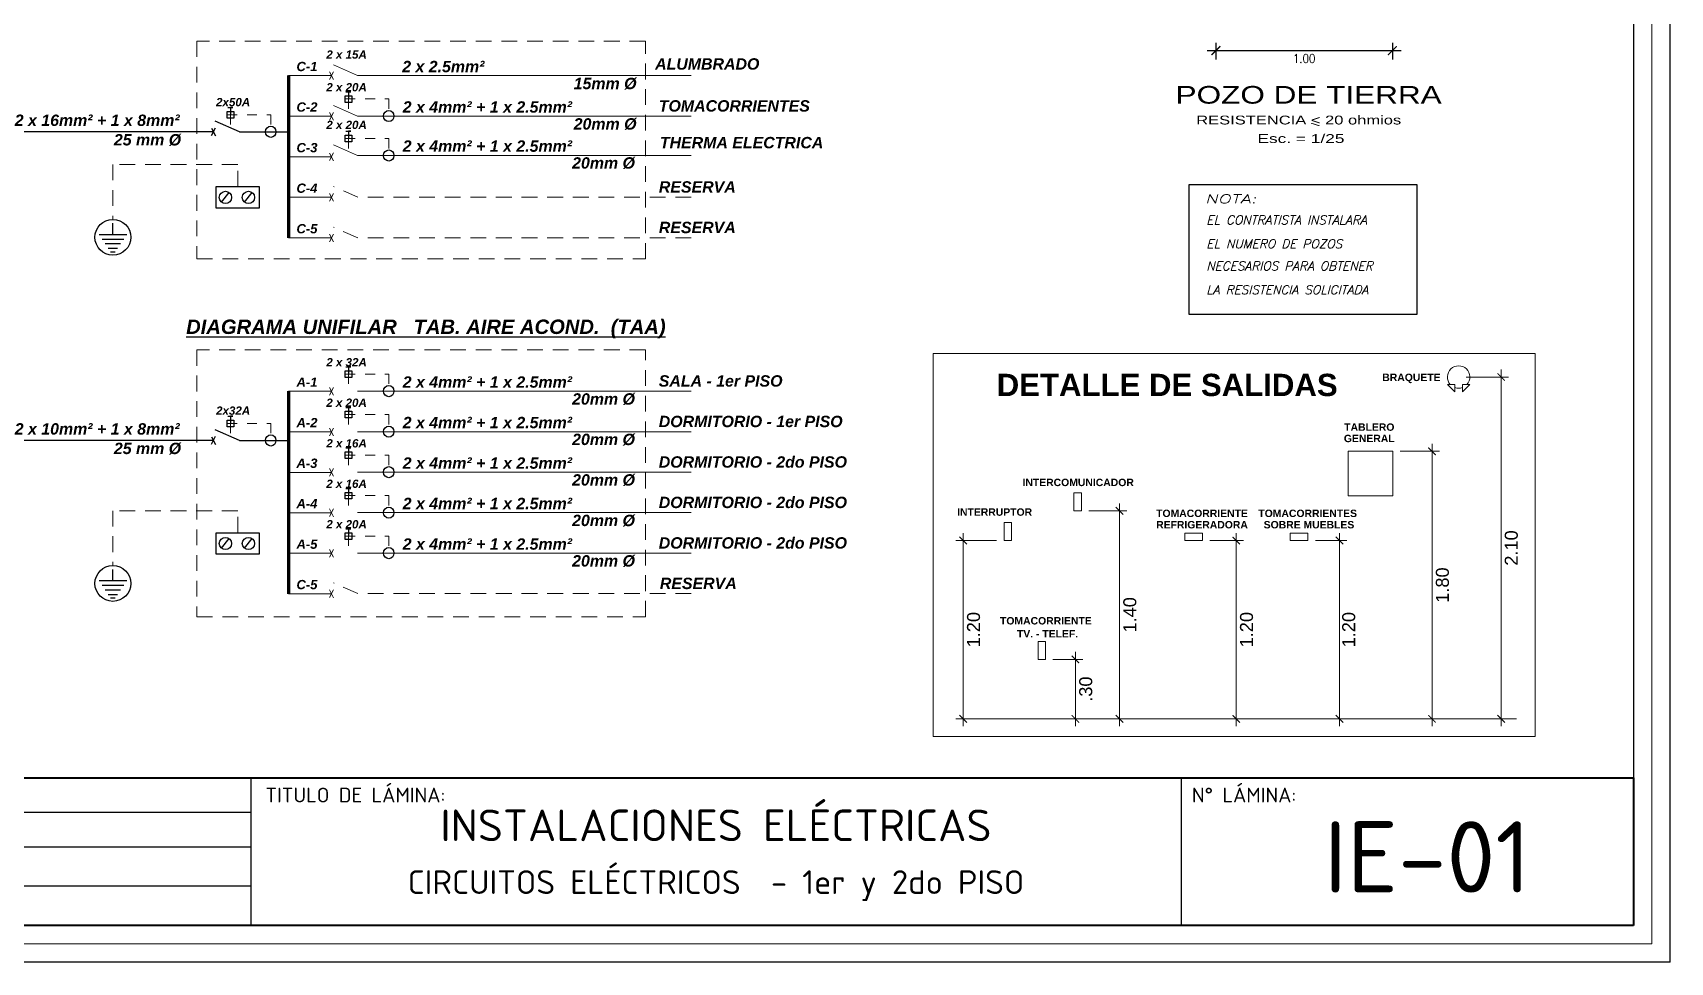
# Model space of a CAD drawing. Header units: millimetres. Extents: x 821 to 906, y 83 to 185.
# Drawn here: x 841.37 to 857.89, y 83.2 to 92.58 of the extents above; entities that cross this region are included whole.
import ezdxf
from ezdxf.enums import TextEntityAlignment as Align

# ---------------------------------------------------------------- set-up
doc = ezdxf.new("R2010")
doc.units = ezdxf.units.MM
doc.linetypes.add('ACAD_ISO03W100', pattern=[30, 12, -18])
doc.linetypes.add('DASHED2', pattern=[9.525, 6.35, -3.175])
for name, color, linetype in [('Alumbrado', 3, 'Continuous'), ('ND', 2, 'Continuous'), ('S-ESQUEMA', 3, 'Continuous'), ('Texto', 5, 'Continuous')]:
    doc.layers.add(name, color=color, linetype=linetype)
for name, color, linetype, lineweight in [('COTAS', 22, 'Continuous', 20), ('COTASS', 7, 'Continuous', 5), ('Equipoelect', 240, 'Continuous', 13), ('P4', 144, 'Continuous', 40), ('P6', 255, 'Continuous', 20), ('PISOS', 251, 'Continuous', 5)]:
    doc.layers.add(name, color=color, linetype=linetype, lineweight=lineweight)
doc.styles.add('AMBIENTES', font='GOTHIC.TTF')
doc.styles.add('david', font='arialbi.ttf', dxfattribs={"height": 0.05})
doc.styles.add('Interiores', font='arial.ttf', dxfattribs={"height": 0.0875})
doc.styles.add('Jocope', font='arialbd.ttf', dxfattribs={"height": 0.12})
doc.styles.add('ROMAND', font='romand.shx', dxfattribs={"width": 1.2})
doc.styles.add('ROMANS', font='romans.shx', dxfattribs={"height": 0.09})
doc.styles.add('SARA', font='romans.shx', dxfattribs={"width": 0.85, "height": 0.1})
doc.dimstyles.new('ACOT1_50_25', dxfattribs={"dimtxt": 0.095, "dimasz": 0.1, "dimexe": 0.1, "dimexo": 0.1, "dimgap": 0.04, "dimtad": 2, "dimtih": 1, "dimtoh": 1, "dimlfac": 0.5, "dimzin": 4, "dimdsep": 46, "dimtxsty": 'Standard', "dimblk1": 'ARCHTICK', "dimblk2": 'ARCHTICK', "dimsah": 1, "dimcen": 0.1, "dimdle": 0.1, "dimclrd": 7, "dimclre": 7, "dimclrt": 3, "dimadec": 0, "dimazin": 0, "dimtfac": 1, "dimtix": 1, "dimtmove": 2, "dimatfit": 3, "dimldrblk": 'ARCHTICK', "dimfxl": 1, "dimtolj": 1, "dimtzin": 4, "dimarcsym": 0})

# ---------------------------------------------------------------- blocks, each defined once
blk = doc.blocks.new('_ARCHTICK')
at = {"color": 0, "linetype": 'ByBlock', "const_width": 0.15}
blk.add_lwpolyline([(-0.5, -0.5), (0.5, 0.5)], dxfattribs=at)
blk = doc.blocks.new('*D53')
at = {"layer": 'Defpoints', "color": 0, "transparency": 16777216}
for p in [(1377.258, 129.872), (1379.258, 129.872), (1379.258, 129.685)]:
    blk.add_point(p, dxfattribs=at)
at = {"layer": 'S-ESQUEMA', "color": 7, "lineweight": -2, "transparency": 16777216}
for p, q in [((1377.258, 129.772), (1377.258, 129.585)), ((1379.258, 129.772), (1379.258, 129.585)), ((1377.158, 129.685), (1379.358, 129.685))]:
    blk.add_line(p, q, dxfattribs=at)
at = {"layer": 'S-ESQUEMA', "color": 7, "lineweight": -2, "transparency": 16777216, "xscale": 0.1, "yscale": 0.1, "zscale": 0.1, "rotation": 180}
blk.add_blockref('_ARCHTICK', (1377.258, 129.685), dxfattribs=at)
at = {"layer": 'S-ESQUEMA', "color": 7, "lineweight": -2, "transparency": 16777216, "xscale": 0.1, "yscale": 0.1, "zscale": 0.1}
blk.add_blockref('_ARCHTICK', (1379.258, 129.685), dxfattribs=at)
at = {"layer": 'S-ESQUEMA', "color": 3, "transparency": 16777216, "insert": (1378.258, 129.595), "char_height": 0.1, "attachment_point": 5, "style": 'SARA'}
blk.add_mtext('\\A1;1.00', dxfattribs=at)
blk = doc.blocks.new('A$C79DD2C57')
at = {"ltscale": 0.035}
for p, q in [((0, 4.52), (7.101, 4.52)), ((0, 0), (0, 4.52)), ((7.101, 0), (7.101, 4.52)), ((0, 0), (7.101, 0))]:
    blk.add_line(p, q, dxfattribs=at)
at = {"layer": 'COTAS'}
for p, q in [((6.7, 4.33), (6.7, 0.12)), ((5.884, 3.453), (5.884, 0.12)), ((2.197, 2.752), (2.197, 0.12)), ((0.352, 2.401), (0.352, 0.12)), ((3.574, 2.401), (3.574, 0.12)), ((4.793, 2.401), (4.793, 0.12)), ((1.676, 0.998), (1.676, 0.12))]:
    blk.add_line(p, q, dxfattribs=at)
at = {"layer": 'COTAS', "color": 6}
for p, q in [((6.286, 4.243), (6.788, 4.243)), ((5.51, 3.366), (5.971, 3.366)), ((1.835, 2.664), (2.285, 2.664)), ((0.746, 2.313), (0.264, 2.313)), ((3.264, 2.313), (3.661, 2.313)), ((4.508, 2.313), (4.88, 2.313)), ((1.411, 0.91), (1.764, 0.91)), ((0.834, 0.208), (0.264, 0.208)), ((1.411, 0.208), (1.764, 0.208)), ((1.835, 0.208), (2.285, 0.208)), ((1.934, 0.208), (2.31, 0.208)), ((3.264, 0.208), (3.661, 0.208)), ((4.508, 0.208), (4.88, 0.208)), ((5.774, 0.208), (6.236, 0.208)), ((6.853, 0.208), (6.658, 0.208))]:
    blk.add_line(p, q, dxfattribs=at)
at = {"layer": 'Equipoelect'}
for p, q in [((6.067, 4.155), (6.155, 4.067)), ((6.155, 4.155), (6.067, 4.155)), ((6.155, 4.067), (6.155, 4.155)), ((6.33, 4.155), (6.242, 4.067)), ((6.242, 4.155), (6.33, 4.155)), ((6.242, 4.067), (6.242, 4.155)), ((5.422, 3.366), (4.896, 3.366)), ((4.896, 3.366), (4.896, 2.839)), ((5.422, 2.839), (5.422, 3.366)), ((1.747, 2.875), (1.659, 2.875)), ((1.659, 2.875), (1.659, 2.664)), ((1.747, 2.664), (1.747, 2.875)), ((4.896, 2.839), (5.422, 2.839)), ((0.921, 2.524), (0.834, 2.524)), ((0.834, 2.524), (0.834, 2.313)), ((0.921, 2.313), (0.921, 2.524)), ((1.659, 2.664), (1.747, 2.664)), ((2.966, 2.401), (2.966, 2.313)), ((3.176, 2.401), (2.966, 2.401)), ((3.176, 2.313), (3.176, 2.401)), ((4.209, 2.401), (4.209, 2.313)), ((4.42, 2.401), (4.209, 2.401)), ((4.42, 2.313), (4.42, 2.401)), ((0.834, 2.313), (0.921, 2.313)), ((2.966, 2.313), (3.176, 2.313)), ((4.209, 2.313), (4.42, 2.313)), ((1.323, 1.12), (1.235, 1.12)), ((1.235, 1.12), (1.235, 0.91)), ((1.323, 0.91), (1.323, 1.12)), ((1.235, 0.91), (1.323, 0.91))]:
    blk.add_line(p, q, dxfattribs=at)
for start, end in [(318.1897, 221.8103), (250.5288, 289.4712)]:
    blk.add_arc((6.198, 4.243), 0.132, start, end, dxfattribs=at)
at = {"layer": 'PISOS', "ltscale": 0.035}
blk.add_line((0.404, 0.208), (6.882, 0.208), dxfattribs=at)
at = {"layer": 'COTAS'}
for p, xscale, yscale, zscale, rotation in [((6.7, 4.243), 0.0877082669999203, 0.0877082669999203, 0.0877082669999203, 90), ((5.884, 3.366), 0.0877082669999203, 0.0877082669999203, 0.0877082669999203, 90), ((2.197, 2.664), 0.0877082669999203, 0.0877082669999203, 0.0877082669999203, 90), ((0.352, 2.313), 0.0877082669999203, 0.0877082669999203, 0.0877082669999203, 90), ((3.574, 2.313), 0.0877082669999203, 0.0877082669999203, 0.0877082669999203, 90), ((4.793, 2.313), 0.0877082669999203, 0.0877082669999203, 0.0877082669999203, 90), ((1.676, 0.91), 0.0877082669999203, 0.0877082669999203, 0.0877082669999203, 90), ((0.352, 0.208), 0.08770826699992029, 0.08770826699992029, 0.08770826699992029, 270), ((1.676, 0.208), 0.08770826699992029, 0.08770826699992029, 0.08770826699992029, 270), ((2.197, 0.208), 0.08770826699992029, 0.08770826699992029, 0.08770826699992029, 270), ((3.574, 0.208), 0.08770826699992029, 0.08770826699992029, 0.08770826699992029, 270), ((4.793, 0.208), 0.08770826699992029, 0.08770826699992029, 0.08770826699992029, 270), ((5.884, 0.208), 0.08770826699992029, 0.08770826699992029, 0.08770826699992029, 270), ((6.7, 0.208), 0.08770826699992029, 0.08770826699992029, 0.08770826699992029, 270)]:
    blk.add_blockref('_ARCHTICK', p, dxfattribs=dict(at, xscale=xscale, yscale=yscale, zscale=zscale, rotation=rotation))
at = {"layer": 'COTAS', "color": 7, "char_height": 0.1535, "attachment_point": 5, "rotation": 90, "style": 'Interiores'}
for s, insert in [('\\A1;2.10', (6.82, 2.225)), ('\\A1;1.80', (6.007, 1.787)), ('\\A1;1.40', (2.319, 1.436)), ('\\A1;1.20', (0.475, 1.261)), ('\\A1;1.20', (3.696, 1.261)), ('\\A1;1.20', (4.902, 1.261)), ('\\A1;.30', (1.799, 0.559))]:
    blk.add_mtext(s, dxfattribs=dict(at, insert=insert))
at = {"layer": 'Texto', "style": 'Jocope'}
blk.add_text('DETALLE DE SALIDAS', height=0.26312, dxfattribs=at).set_placement((0.748, 4.018))
at = {"layer": 'Texto', "ltscale": 0.05, "style": 'Jocope'}
for s, height, p in [('BRAQUETE', 0.0877, (5.297, 4.195)), ('TABLERO', 0.0877, (4.848, 3.608)), ('GENERAL', 0.0877, (4.844, 3.474)), ('INTERCOMUNICADOR', 0.08771, (1.052, 2.955)), ('INTERRUPTOR', 0.08771, (0.281, 2.605)), ('TOMACORRIENTE', 0.08771, (2.629, 2.59)), ('REFRIGERADORA', 0.08771, (2.629, 2.456)), ('TOMACORRIENTES', 0.08771, (3.835, 2.59)), ('SOBRE MUEBLES', 0.08771, (3.898, 2.456)), ('TOMACORRIENTE', 0.08771, (0.787, 1.322)), ('TV. - TELEF.', 0.08771, (0.987, 1.169))]:
    blk.add_text(s, height=height, dxfattribs=at).set_placement(p)
blk = doc.blocks.new('d dvdfvdf')
at = {"linetype": 'ACAD_ISO03W100', "lineweight": 20, "ltscale": 0.001}
for p, q in [((1936.684, 1846.557), (1937.179, 1846.557)), ((1936.72, 1846.557), (1936.72, 1846.422)), ((1937.179, 1846.557), (1937.179, 1846.413))]:
    blk.add_line(p, q, dxfattribs=at)
at = {"ltscale": 0.01}
blk.add_lwpolyline([(1936.684, 1846.594), (1936.759, 1846.594), (1936.759, 1846.519), (1936.684, 1846.519)], close=True, dxfattribs=at)
blk.add_lwpolyline([(1936.692, 1846.639), (1936.747, 1846.639), (1936.72, 1846.639), (1936.72, 1846.557)], dxfattribs=at)
at = {"linetype": 'ByBlock', "ltscale": 0.01}
blk.add_ellipse((1937.178, 1846.363), major_axis=(0, 0.0636), ratio=0.930716, dxfattribs=at)
blk = doc.blocks.new('HTRHTRHTR')
for p, q in [((4244.53, -165.78), (4244.53, 437.54)), ((4235.83, 428.85), (4235.83, -157.09)), ((3400.57, -122.31), (4235.83, -122.31)), ((3944.67, -122.31), (3596.93, -122.31)), ((3909.89, -122.31), (3909.89, -157.09)), ((4129.23, -122.31), (4129.23, -157.09)), ((3909.89, -130.47), (3582.74, -130.47)), ((3909.89, -138.63), (3582.74, -138.63)), ((3909.89, -147.86), (3753.41, -147.86)), ((4235.83, -157.09), (3400.57, -157.09)), ((3400.57, -157.09), (4235.83, -157.09)), ((3770.8, -157.09), (3944.67, -157.09)), ((4244.53, -165.78), (3391.88, -165.78))]:
    blk.add_line(p, q)
at = {"layer": 'P4', "color": 7}
for p, q in [((3400.57, -122.31), (4235.83, -122.31)), ((4235.83, -122.31), (4235.83, -157.09)), ((4235.83, -157.09), (3400.57, -157.09))]:
    blk.add_line(p, q, dxfattribs=at)
at = {"layer": 'P6', "color": 7}
for p, q in [((4240.18, 433.19), (4240.18, -161.44)), ((4240.18, -161.44), (3396.22, -161.44))]:
    blk.add_line(p, q, dxfattribs=at)
at = {"char_height": 3.4774, "attachment_point": 1}
for s, width, insert in [('{\\fISOCPEUR|b0|i0|c0|p34;TITULO DE LÁMINA:}', 53.1793, (3913.33, -124.61)), ('{\\fISOCPEUR|b0|i0|c0|p34;N° LÁMINA:}', 41.0566, (4131.75, -124.61))]:
    blk.add_mtext_dynamic_manual_height_columns(s, width=width, gutter_width=1.07, heights=[0], dxfattribs=dict(at, insert=insert))
blk = doc.blocks.new('NDTND')
at = {"layer": 'Alumbrado'}
blk.add_lwpolyline([(1376.955, 128.167), (1379.534, 128.167), (1379.534, 126.695), (1376.955, 126.695)], close=True, dxfattribs=at)
at = {"layer": 'ND'}
blk.add_trace([(1378.338, 128.867), (1378.335, 128.858), (1378.434, 128.837), (1378.431, 128.828)], dxfattribs=at)
at = {"layer": 'Alumbrado', "style": 'ROMAND', "oblique": 15, "width": 1.549525}
blk.add_text('NOTA:', height=0.1, dxfattribs=at).set_placement((1377.135, 127.954))
at = {"layer": 'Alumbrado', "style": 'ROMANS', "oblique": 15}
for s, p in [('EL CONTRATISTA INSTALARA', (1377.15, 127.715)), ('EL NUMERO DE POZOS', (1377.15, 127.445)), ('NECESARIOS PARA OBTENER', (1377.15, 127.194)), ('LA RESISTENCIA SOLICITADA', (1377.15, 126.924))]:
    blk.add_text(s, height=0.1, dxfattribs=at).set_placement(p)
at = {"layer": 'ND', "style": 'AMBIENTES'}
for s, height, width, p, p2 in [('POZO DE TIERRA', 0.2, 1.391274, (1376.801, 129.084), (1379.817, 129.084)), ('RESISTENCIA < 20 ohmios', 0.1, 1.410015, (1377.035, 128.848), (1379.358, 128.848)), ('Esc. = 1/25', 0.1, 1.386534, (1377.729, 128.638), (1378.715, 128.638))]:
    blk.add_text(s, height=height, dxfattribs=dict(at, width=width)).set_placement(p, p2, align=Align.FIT)
at = {"layer": 'S-ESQUEMA', "color": 3}
dim = blk.add_linear_dim(base=(1379.258, 129.685), p1=(1377.258, 129.872), p2=(1379.258, 129.872), dimstyle='ACOT1_50_25', override={"dimtxsty": 'SARA'}, dxfattribs=at)
dim.commit()
dim.dimension.update_dxf_attribs({"geometry": '*D53', "text_midpoint": (1378.258, 129.595)})

msp = doc.modelspace()

# ---------------------------------------------------------------- linework, layer by layer
at = {"lineweight": 20}
for p, q in [((844.652, 92.145), (844.407, 92.253)), ((844.388, 92.145), (843.956, 92.145)), ((848.017, 92.145), (844.652, 92.145)), ((844.388, 91.735), (843.956, 91.735)), ((844.652, 91.736), (844.407, 91.844)), ((848.017, 91.736), (844.652, 91.736)), ((844.652, 91.338), (844.407, 91.446)), ((844.388, 91.326), (843.956, 91.326)), ((848.017, 91.338), (844.652, 91.338)), ((844.388, 90.917), (843.956, 90.917)), ((844.388, 90.508), (843.956, 90.508)), ((844.388, 90.508), (843.956, 90.508)), ((844.388, 88.959), (843.956, 88.959)), ((848.017, 88.96), (844.652, 88.96)), ((844.388, 88.55), (843.956, 88.55)), ((848.017, 88.551), (844.652, 88.551)), ((844.388, 88.141), (843.956, 88.141)), ((844.388, 88.141), (843.956, 88.141)), ((848.017, 88.142), (844.652, 88.142)), ((844.388, 87.732), (843.956, 87.732)), ((844.388, 87.732), (843.956, 87.732)), ((848.017, 87.734), (844.652, 87.734)), ((844.388, 87.324), (843.956, 87.324)), ((844.388, 87.324), (843.956, 87.324)), ((848.017, 87.325), (844.652, 87.325)), ((844.388, 86.915), (843.956, 86.915)), ((844.388, 86.915), (843.956, 86.915))]:
    msp.add_line(p, q, dxfattribs=at)
at = {"lineweight": 80}
for p, q in [((843.956, 92.145), (843.956, 90.508)), ((843.956, 88.959), (843.956, 86.915))]:
    msp.add_line(p, q, dxfattribs=at)
at = {"lineweight": 25}
for p, q in [((843.197, 91.577), (841.136, 91.577)), ((843.197, 91.577), (842.634, 91.577)), ((843.461, 91.577), (843.216, 91.686)), ((843.461, 91.577), (843.956, 91.577)), ((842.043, 90.542), (842.323, 90.542)), ((842.183, 90.542), (842.183, 90.655)), ((842.074, 90.495), (842.292, 90.495)), ((842.105, 90.449), (842.261, 90.449)), ((842.136, 90.402), (842.23, 90.402)), ((842.16, 90.367), (842.206, 90.367)), ((843.461, 88.463), (843.216, 88.571)), ((843.197, 88.463), (841.136, 88.463)), ((843.197, 88.463), (842.634, 88.463)), ((843.461, 88.463), (843.956, 88.463)), ((842.183, 87.049), (842.183, 87.162)), ((842.043, 87.049), (842.323, 87.049)), ((842.074, 87.002), (842.292, 87.002)), ((842.105, 86.956), (842.261, 86.956)), ((842.136, 86.909), (842.23, 86.909)), ((842.16, 86.874), (842.206, 86.874))]:
    msp.add_line(p, q, dxfattribs=at)
at = {"linetype": 'DASHED2', "lineweight": 20, "ltscale": 0.025}
for p, q in [((844.653, 90.918), (844.408, 91.027)), ((848.018, 90.918), (844.653, 90.918)), ((844.653, 90.509), (844.408, 90.617)), ((848.018, 90.509), (844.653, 90.509)), ((844.653, 86.917), (844.408, 87.025)), ((848.018, 86.917), (844.653, 86.917))]:
    msp.add_line(p, q, dxfattribs=at)
at = {"lineweight": -3}
for p, q in [((843.28, 90.867), (843.356, 90.965)), ((843.511, 90.868), (843.588, 90.965)), ((843.28, 87.374), (843.356, 87.472)), ((843.511, 87.375), (843.588, 87.472))]:
    msp.add_line(p, q, dxfattribs=at)
at = {"linetype": 'DASHED2', "lineweight": 20, "ltscale": 0.025}
for points in [[(843.029, 90.296), (847.555, 90.296), (847.555, 92.493), (843.029, 92.493)], [(843.029, 86.684), (847.555, 86.684), (847.555, 89.376), (843.029, 89.376)]]:
    msp.add_lwpolyline(points, close=True, dxfattribs=at)
at = {"lineweight": 20}
for points in [[(844.407, 92.182), (844.368, 92.105)], [(844.369, 92.182), (844.408, 92.105)], [(844.407, 91.773), (844.368, 91.696)], [(844.369, 91.773), (844.408, 91.695)], [(844.407, 91.364), (844.368, 91.287)], [(844.369, 91.363), (844.408, 91.286)], [(844.407, 90.955), (844.368, 90.877)], [(844.369, 90.954), (844.408, 90.877)], [(844.407, 90.546), (844.368, 90.469)], [(844.369, 90.546), (844.408, 90.468)], [(844.407, 88.997), (844.368, 88.919)], [(844.369, 88.996), (844.408, 88.919)], [(844.407, 88.588), (844.368, 88.511)], [(844.369, 88.588), (844.408, 88.51)], [(844.407, 88.18), (844.368, 88.102)], [(844.369, 88.179), (844.408, 88.102)], [(844.407, 87.771), (844.368, 87.694)], [(844.369, 87.771), (844.408, 87.693)], [(844.407, 87.363), (844.368, 87.285)], [(844.369, 87.362), (844.408, 87.285)], [(844.407, 86.954), (844.368, 86.877)], [(844.369, 86.954), (844.408, 86.876)]]:
    msp.add_lwpolyline(points, dxfattribs=at)
at = {"lineweight": 25}
for points in [[(843.216, 91.615), (843.176, 91.538)], [(843.178, 91.614), (843.217, 91.537)], [(843.216, 88.501), (843.176, 88.423)], [(843.178, 88.5), (843.217, 88.423)]]:
    msp.add_lwpolyline(points, dxfattribs=at)
at = {"linetype": 'DASHED2', "lineweight": 20, "ltscale": 0.025}
for points in [[(843.442, 91.025), (843.442, 91.247), (842.183, 91.247), (842.183, 90.694)], [(843.442, 87.532), (843.442, 87.754), (842.183, 87.754), (842.183, 87.201)]]:
    msp.add_lwpolyline(points, dxfattribs=at)
at = {"lineweight": -3}
for points in [[(843.225, 91.025), (843.658, 91.025), (843.658, 90.808), (843.225, 90.808)], [(843.225, 87.532), (843.658, 87.532), (843.658, 87.315), (843.225, 87.315)]]:
    msp.add_lwpolyline(points, close=True, dxfattribs=at)
for centre in [(843.318, 90.916), (843.55, 90.916), (843.318, 87.423), (843.55, 87.423)]:
    msp.add_circle(centre, 0.0619, dxfattribs=at)
at = {"lineweight": 25}
for centre in [(842.183, 90.513), (842.183, 87.02)]:
    msp.add_circle(centre, 0.181, dxfattribs=at)

# ---------------------------------------------------------------- block references
at = {"color": 251, "lineweight": 60, "xscale": 0.04279462122516643, "yscale": 0.04279462122516643, "zscale": 0.04279462122516643}
msp.add_blockref('HTRHTRHTR', (676.252, 90.291), dxfattribs=at)
at = {"color": 6, "xscale": 0.8902432967359587, "yscale": 0.8902432967359587, "zscale": 0.8902432967359587}
msp.add_blockref('NDTND', (-372.784, -23.054), dxfattribs=at)
at = {"xscale": 0.8881187744509953, "yscale": 0.8881187744509953, "zscale": 0.8881187744509953}
for p in [(-875.478, -1548.053), (-876.669, -1548.212), (-875.478, -1548.451), (-875.478, -1550.829), (-875.478, -1551.238), (-876.669, -1551.327), (-875.478, -1551.647), (-875.478, -1552.056), (-875.478, -1552.464)]:
    msp.add_blockref('d dvdfvdf', p, dxfattribs=at)
at = {"layer": 'COTASS', "color": 5, "lineweight": 30, "xscale": 0.8550606010729659, "yscale": 0.8550606010729659, "zscale": 0.8550606010729659}
msp.add_blockref('A$C79DD2C57', (850.46, 85.475), dxfattribs=at)

# ---------------------------------------------------------------- texts
at = {"style": 'david'}
for s, height, p in [('2 x 15A', 0.0835, (844.336, 92.316)), ('C-1', 0.094, (844.035, 92.19)), ('2 x 2.5mm²', 0.1149, (845.102, 92.179)), ('ALUMBRADO', 0.1149, (847.653, 92.205)), ('2 x 20A', 0.0835, (844.336, 91.986)), ('15mm Ø', 0.1149, (846.832, 92.008)), ('2x50A', 0.0835, (843.224, 91.836)), ('C-2', 0.094, (844.035, 91.781)), ('2 x 4mm² + 1 x 2.5mm² ', 0.11488, (845.107, 91.771)), ('TOMACORRIENTES', 0.11488, (847.69, 91.782)), ('2 x 16mm² + 1 x 8mm²', 0.11488, (841.193, 91.637)), ('2 x 20A', 0.0835, (844.336, 91.606)), ('20mm Ø', 0.1149, (846.832, 91.6)), ('25 mm Ø', 0.1149, (842.193, 91.44)), ('THERMA ELECTRICA', 0.11488, (847.701, 91.411)), ('C-3', 0.094, (844.035, 91.371)), ('2 x 4mm² + 1 x 2.5mm² ', 0.11488, (845.107, 91.376)), ('20mm Ø', 0.1149, (846.816, 91.206)), ('C-4', 0.094, (844.035, 90.962)), ('RESERVA', 0.1149, (847.691, 90.964)), ('C-5', 0.094, (844.035, 90.553)), ('RESERVA', 0.1149, (847.691, 90.555)), ('2 x 32A', 0.0835, (844.336, 89.21)), ('A-1', 0.094, (844.035, 89.004)), ('2 x 4mm² + 1 x 2.5mm² ', 0.11488, (845.107, 88.995)), ('SALA - 1er PISO', 0.11488, (847.69, 89.006)), ('2 x 20A', 0.0835, (844.336, 88.802)), ('20mm Ø', 0.1149, (846.816, 88.824)), ('2x32A', 0.0835, (843.224, 88.722)), ('DORMITORIO - 1er PISO', 0.11488, (847.69, 88.597)), ('2 x 10mm² + 1 x 8mm²', 0.11488, (841.193, 88.522)), ('A-2', 0.094, (844.035, 88.595)), ('2 x 4mm² + 1 x 2.5mm² ', 0.11488, (845.107, 88.586)), ('25 mm Ø', 0.1149, (842.193, 88.325)), ('2 x 16A', 0.0835, (844.336, 88.392)), ('20mm Ø', 0.1149, (846.816, 88.416)), ('A-3', 0.094, (844.035, 88.186)), ('2 x 4mm² + 1 x 2.5mm² ', 0.11488, (845.107, 88.177)), ('DORMITORIO - 2do PISO', 0.11488, (847.69, 88.188)), ('2 x 16A', 0.0835, (844.336, 87.984)), ('20mm Ø', 0.1149, (846.816, 88.007)), ('DORMITORIO - 2do PISO', 0.11488, (847.69, 87.78)), ('A-4', 0.094, (844.035, 87.778)), ('2 x 4mm² + 1 x 2.5mm² ', 0.11488, (845.107, 87.769)), ('2 x 20A', 0.0835, (844.336, 87.575)), ('20mm Ø', 0.1149, (846.816, 87.598)), ('A-5', 0.094, (844.035, 87.369)), ('2 x 4mm² + 1 x 2.5mm² ', 0.11488, (845.107, 87.36)), ('DORMITORIO - 2do PISO', 0.11488, (847.69, 87.371)), ('20mm Ø', 0.1149, (846.816, 87.19)), ('RESERVA', 0.1149, (847.701, 86.963)), ('C-5', 0.094, (844.035, 86.961))]:
    msp.add_text(s, height=height, dxfattribs=at).set_placement(p)
at = {"attachment_point": 1}
for s, width, insert, char_height in [('\\pxqc;{\\fISOCPEUR|b0|i0|c0|p34;INSTALACIONES ELÉCTRICAS}', 9.38656, (843.574, 84.738), 0.31944), ('{\\fISOCPEUR|b1|i0|c0|p34;IE-01}', 0.48502, (854.4, 84.619), 0.71874), ('\\pxqc;{\\fISOCPEUR|b0|i0|c0|p34;CIRCUITOS ELÉCTRICOS  - 1er y 2do PISO}', 9.38656, (843.574, 84.125), 0.23958)]:
    msp.add_mtext_dynamic_manual_height_columns(s, width=width, gutter_width=0.0493, heights=[0], dxfattribs=dict(at, insert=insert, char_height=char_height))
at = {"layer": 'Texto', "insert": (842.922, 89.683), "char_height": 0.11276, "width": 5.11254, "attachment_point": 1}
msp.add_mtext('{\\fArial|b1|i1|c0|p34;\\H1.2917x;\\L\\C0;DIAGRAMA UNIFILAR   TAB. AIRE ACOND.  (TAA) }', dxfattribs=at)

doc.saveas('drawing.dxf')
